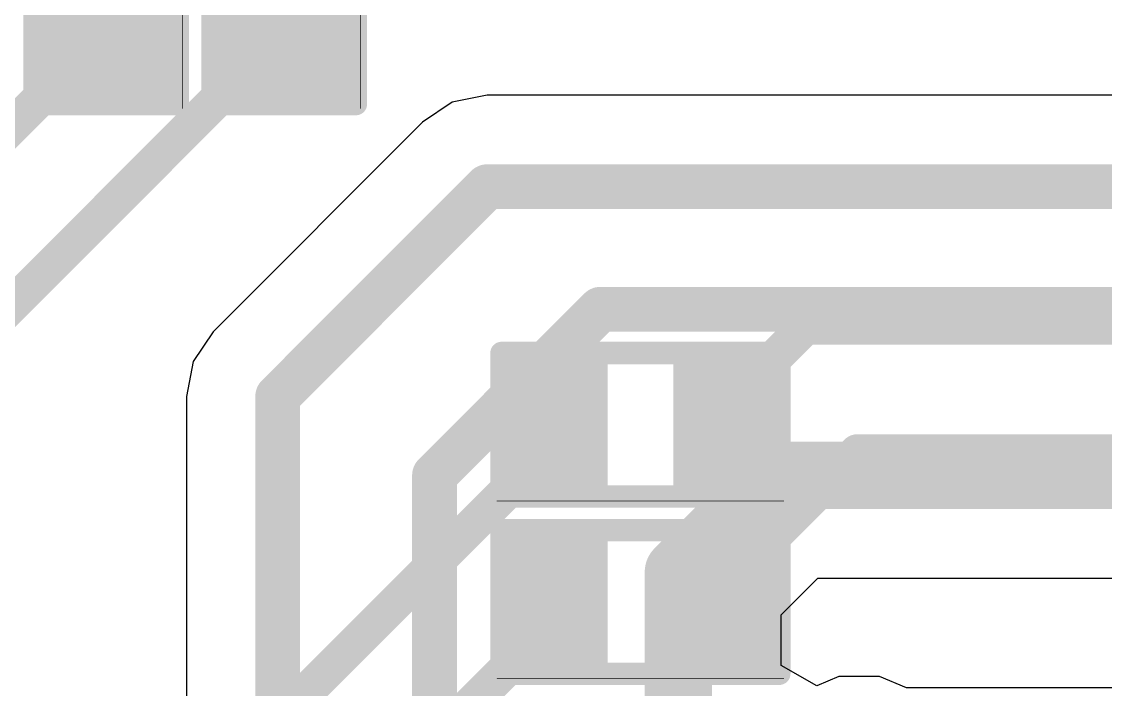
# Model space of a CAD drawing. Header units: inches. Extents: x 0 to 5379, y 0 to 5429.
# Drawn here: x 107.81 to 113.95, y 91.93 to 95.71 of the extents above; entities that cross this region are included whole.
import ezdxf

# ---------------------------------------------------------------- set-up
doc = ezdxf.new("R2010")
doc.units = ezdxf.units.IN
for name, color, linetype in [('SIG 01', 90, 'Continuous'), ('Top Layer', 1, 'Continuous'), ('Top Overlay', 2, 'Continuous'), ('Top Paste', 8, 'Continuous'), ('Top Solder', 216, 'Continuous')]:
    doc.layers.add(name, color=color, linetype=linetype)

# ---------------------------------------------------------------- blocks, each defined once
blk = doc.blocks.new('R___0402_697')
at = {"layer": 'Top Layer'}
for points in [[(-0.6985, -0.3175), (-0.6985, 0.3175), (-0.2413, 0.3175), (-0.2413, -0.3175)], [(0.2413, -0.3175), (0.2413, 0.3175), (0.6985, 0.3175), (0.6985, -0.3175)]]:
    blk.add_hatch(color=1, dxfattribs=at).paths.add_polyline_path(points)
at = {"layer": 'Top Paste'}
for points in [[(-0.6985, -0.3175), (-0.6985, 0.3175), (-0.2413, 0.3175), (-0.2413, -0.3175)], [(0.2413, -0.3175), (0.2413, 0.3175), (0.6985, 0.3175), (0.6985, -0.3175)]]:
    blk.add_hatch(color=8, dxfattribs=at).paths.add_polyline_path(points)
at = {"layer": 'Top Solder'}
for points in [[(-0.7535, -0.3725), (-0.7535, 0.3725), (-0.1863, 0.3725), (-0.1863, -0.3725)], [(0.1863, -0.3725), (0.1863, 0.3725), (0.7535, 0.3725), (0.7535, -0.3725)]]:
    blk.add_hatch(color=216, dxfattribs=at).paths.add_polyline_path(points)
at = {"layer": 'Top Overlay'}
for points in [[(-0.7874, 0.4064, 0.127, 0.127, 0), (0.7874, 0.4064, 0.127, 0.127, 0)], [(-0.7874, 0.4064, 0.127, 0.127, 0), (-0.7874, -0.4064, 0.127, 0.127, 0)], [(0.7874, 0.4064, 0.127, 0.127, 0), (0.7874, -0.4064, 0.127, 0.127, 0)], [(-0.7874, -0.4064, 0.127, 0.127, 0), (0.7874, -0.4064, 0.127, 0.127, 0)], [(-0.8128, -0.4318, 0.00323, 0.00323, 0), (0.8128, -0.4318, 0.00323, 0.00323, 0)]]:
    blk.add_lwpolyline(points, format="xyseb", dxfattribs=at)
for points in [[(-0.8191, 0.4064, 0.0635, 0.0635, 1), (-0.7556, 0.4064, 0.0635, 0.0635, 1)], [(-0.8191, 0.4064, 0.0635, 0.0635, 1), (-0.7556, 0.4064, 0.0635, 0.0635, 1)], [(0.7556, 0.4064, 0.0635, 0.0635, 1), (0.8191, 0.4064, 0.0635, 0.0635, 1)], [(0.7556, 0.4064, 0.0635, 0.0635, 1), (0.8191, 0.4064, 0.0635, 0.0635, 1)], [(-0.8191, -0.4064, 0.0635, 0.0635, 1), (-0.7556, -0.4064, 0.0635, 0.0635, 1)], [(-0.8191, -0.4064, 0.0635, 0.0635, 1), (-0.7556, -0.4064, 0.0635, 0.0635, 1)], [(0.7556, -0.4064, 0.0635, 0.0635, 1), (0.8191, -0.4064, 0.0635, 0.0635, 1)], [(0.7556, -0.4064, 0.0635, 0.0635, 1), (0.8191, -0.4064, 0.0635, 0.0635, 1)], [(-0.8136, -0.4318, 0.00161, 0.00161, 1), (-0.812, -0.4318, 0.00161, 0.00161, 1)], [(0.812, -0.4318, 0.00161, 0.00161, 1), (0.8136, -0.4318, 0.00161, 0.00161, 1)]]:
    blk.add_lwpolyline(points, format="xyseb", close=True, dxfattribs=at)
blk = doc.blocks.new('R___0402_698')
at = {"layer": 'Top Layer'}
for points in [[(-0.6985, -0.3175), (-0.6985, 0.3175), (-0.2413, 0.3175), (-0.2413, -0.3175)], [(0.2413, -0.3175), (0.2413, 0.3175), (0.6985, 0.3175), (0.6985, -0.3175)]]:
    blk.add_hatch(color=1, dxfattribs=at).paths.add_polyline_path(points)
at = {"layer": 'Top Paste'}
for points in [[(-0.6985, -0.3175), (-0.6985, 0.3175), (-0.2413, 0.3175), (-0.2413, -0.3175)], [(0.2413, -0.3175), (0.2413, 0.3175), (0.6985, 0.3175), (0.6985, -0.3175)]]:
    blk.add_hatch(color=8, dxfattribs=at).paths.add_polyline_path(points)
at = {"layer": 'Top Solder'}
for points in [[(-0.7535, -0.3725), (-0.7535, 0.3725), (-0.1863, 0.3725), (-0.1863, -0.3725)], [(0.1863, -0.3725), (0.1863, 0.3725), (0.7535, 0.3725), (0.7535, -0.3725)]]:
    blk.add_hatch(color=216, dxfattribs=at).paths.add_polyline_path(points)
at = {"layer": 'Top Overlay'}
for points in [[(-0.7874, 0.4064, 0.127, 0.127, 0), (0.7874, 0.4064, 0.127, 0.127, 0)], [(-0.7874, 0.4064, 0.127, 0.127, 0), (-0.7874, -0.4064, 0.127, 0.127, 0)], [(0.7874, 0.4064, 0.127, 0.127, 0), (0.7874, -0.4064, 0.127, 0.127, 0)], [(-0.7874, -0.4064, 0.127, 0.127, 0), (0.7874, -0.4064, 0.127, 0.127, 0)], [(-0.8128, -0.4318, 0.00323, 0.00323, 0), (0.8128, -0.4318, 0.00323, 0.00323, 0)]]:
    blk.add_lwpolyline(points, format="xyseb", dxfattribs=at)
for points in [[(-0.8191, 0.4064, 0.0635, 0.0635, 1), (-0.7556, 0.4064, 0.0635, 0.0635, 1)], [(-0.8191, 0.4064, 0.0635, 0.0635, 1), (-0.7556, 0.4064, 0.0635, 0.0635, 1)], [(0.7556, 0.4064, 0.0635, 0.0635, 1), (0.8191, 0.4064, 0.0635, 0.0635, 1)], [(0.7556, 0.4064, 0.0635, 0.0635, 1), (0.8191, 0.4064, 0.0635, 0.0635, 1)], [(-0.8191, -0.4064, 0.0635, 0.0635, 1), (-0.7556, -0.4064, 0.0635, 0.0635, 1)], [(-0.8191, -0.4064, 0.0635, 0.0635, 1), (-0.7556, -0.4064, 0.0635, 0.0635, 1)], [(0.7556, -0.4064, 0.0635, 0.0635, 1), (0.8191, -0.4064, 0.0635, 0.0635, 1)], [(0.7556, -0.4064, 0.0635, 0.0635, 1), (0.8191, -0.4064, 0.0635, 0.0635, 1)], [(-0.8136, -0.4318, 0.00161, 0.00161, 1), (-0.812, -0.4318, 0.00161, 0.00161, 1)], [(0.812, -0.4318, 0.00161, 0.00161, 1), (0.8136, -0.4318, 0.00161, 0.00161, 1)]]:
    blk.add_lwpolyline(points, format="xyseb", close=True, dxfattribs=at)
blk = doc.blocks.new('R___0402_699')
at = {"layer": 'Top Layer'}
for points in [[(-0.6985, -0.3175), (-0.6985, 0.3175), (-0.2413, 0.3175), (-0.2413, -0.3175)], [(0.2413, -0.3175), (0.2413, 0.3175), (0.6985, 0.3175), (0.6985, -0.3175)]]:
    blk.add_hatch(color=1, dxfattribs=at).paths.add_polyline_path(points)
at = {"layer": 'Top Paste'}
for points in [[(-0.6985, -0.3175), (-0.6985, 0.3175), (-0.2413, 0.3175), (-0.2413, -0.3175)], [(0.2413, -0.3175), (0.2413, 0.3175), (0.6985, 0.3175), (0.6985, -0.3175)]]:
    blk.add_hatch(color=8, dxfattribs=at).paths.add_polyline_path(points)
at = {"layer": 'Top Solder'}
for points in [[(-0.7535, -0.3725), (-0.7535, 0.3725), (-0.1863, 0.3725), (-0.1863, -0.3725)], [(0.1863, -0.3725), (0.1863, 0.3725), (0.7535, 0.3725), (0.7535, -0.3725)]]:
    blk.add_hatch(color=216, dxfattribs=at).paths.add_polyline_path(points)
at = {"layer": 'Top Overlay'}
for points in [[(-0.7874, -0.4064, 0.127, 0.127, 0), (-0.7874, 0.4064, 0.127, 0.127, 0)], [(-0.7874, 0.4064, 0.127, 0.127, 0), (0.7874, 0.4064, 0.127, 0.127, 0)], [(0.7874, -0.4064, 0.127, 0.127, 0), (0.7874, 0.4064, 0.127, 0.127, 0)], [(-0.7874, -0.4064, 0.127, 0.127, 0), (0.7874, -0.4064, 0.127, 0.127, 0)], [(-0.8128, -0.4318, 0.00323, 0.00323, 0), (0.8128, -0.4318, 0.00323, 0.00323, 0)]]:
    blk.add_lwpolyline(points, format="xyseb", dxfattribs=at)
for points in [[(-0.8191, 0.4064, 0.0635, 0.0635, 1), (-0.7556, 0.4064, 0.0635, 0.0635, 1)], [(-0.8191, 0.4064, 0.0635, 0.0635, 1), (-0.7556, 0.4064, 0.0635, 0.0635, 1)], [(0.7556, 0.4064, 0.0635, 0.0635, 1), (0.8191, 0.4064, 0.0635, 0.0635, 1)], [(0.7556, 0.4064, 0.0635, 0.0635, 1), (0.8191, 0.4064, 0.0635, 0.0635, 1)], [(-0.8191, -0.4064, 0.0635, 0.0635, 1), (-0.7556, -0.4064, 0.0635, 0.0635, 1)], [(-0.8191, -0.4064, 0.0635, 0.0635, 1), (-0.7556, -0.4064, 0.0635, 0.0635, 1)], [(0.7556, -0.4064, 0.0635, 0.0635, 1), (0.8191, -0.4064, 0.0635, 0.0635, 1)], [(0.7556, -0.4064, 0.0635, 0.0635, 1), (0.8191, -0.4064, 0.0635, 0.0635, 1)], [(-0.8136, -0.4318, 0.00161, 0.00161, 1), (-0.812, -0.4318, 0.00161, 0.00161, 1)], [(0.812, -0.4318, 0.00161, 0.00161, 1), (0.8136, -0.4318, 0.00161, 0.00161, 1)]]:
    blk.add_lwpolyline(points, format="xyseb", close=True, dxfattribs=at)
blk = doc.blocks.new('R___0402_700')
at = {"layer": 'Top Layer'}
for points in [[(-0.6985, -0.3175), (-0.6985, 0.3175), (-0.2413, 0.3175), (-0.2413, -0.3175)], [(0.2413, -0.3175), (0.2413, 0.3175), (0.6985, 0.3175), (0.6985, -0.3175)]]:
    blk.add_hatch(color=1, dxfattribs=at).paths.add_polyline_path(points)
at = {"layer": 'Top Paste'}
for points in [[(-0.6985, -0.3175), (-0.6985, 0.3175), (-0.2413, 0.3175), (-0.2413, -0.3175)], [(0.2413, -0.3175), (0.2413, 0.3175), (0.6985, 0.3175), (0.6985, -0.3175)]]:
    blk.add_hatch(color=8, dxfattribs=at).paths.add_polyline_path(points)
at = {"layer": 'Top Solder'}
for points in [[(-0.7535, -0.3725), (-0.7535, 0.3725), (-0.1863, 0.3725), (-0.1863, -0.3725)], [(0.1863, -0.3725), (0.1863, 0.3725), (0.7535, 0.3725), (0.7535, -0.3725)]]:
    blk.add_hatch(color=216, dxfattribs=at).paths.add_polyline_path(points)
at = {"layer": 'Top Overlay'}
for points in [[(-0.7874, -0.4064, 0.127, 0.127, 0), (-0.7874, 0.4064, 0.127, 0.127, 0)], [(-0.7874, 0.4064, 0.127, 0.127, 0), (0.7874, 0.4064, 0.127, 0.127, 0)], [(0.7874, -0.4064, 0.127, 0.127, 0), (0.7874, 0.4064, 0.127, 0.127, 0)], [(-0.7874, -0.4064, 0.127, 0.127, 0), (0.7874, -0.4064, 0.127, 0.127, 0)], [(-0.8128, -0.4318, 0.00323, 0.00323, 0), (0.8128, -0.4318, 0.00323, 0.00323, 0)]]:
    blk.add_lwpolyline(points, format="xyseb", dxfattribs=at)
for points in [[(-0.8191, 0.4064, 0.0635, 0.0635, 1), (-0.7556, 0.4064, 0.0635, 0.0635, 1)], [(-0.8191, 0.4064, 0.0635, 0.0635, 1), (-0.7556, 0.4064, 0.0635, 0.0635, 1)], [(0.7556, 0.4064, 0.0635, 0.0635, 1), (0.8191, 0.4064, 0.0635, 0.0635, 1)], [(0.7556, 0.4064, 0.0635, 0.0635, 1), (0.8191, 0.4064, 0.0635, 0.0635, 1)], [(-0.8191, -0.4064, 0.0635, 0.0635, 1), (-0.7556, -0.4064, 0.0635, 0.0635, 1)], [(-0.8191, -0.4064, 0.0635, 0.0635, 1), (-0.7556, -0.4064, 0.0635, 0.0635, 1)], [(0.7556, -0.4064, 0.0635, 0.0635, 1), (0.8191, -0.4064, 0.0635, 0.0635, 1)], [(0.7556, -0.4064, 0.0635, 0.0635, 1), (0.8191, -0.4064, 0.0635, 0.0635, 1)], [(-0.8136, -0.4318, 0.00161, 0.00161, 1), (-0.812, -0.4318, 0.00161, 0.00161, 1)], [(0.812, -0.4318, 0.00161, 0.00161, 1), (0.8136, -0.4318, 0.00161, 0.00161, 1)]]:
    blk.add_lwpolyline(points, format="xyseb", close=True, dxfattribs=at)

msp = doc.modelspace()

# ---------------------------------------------------------------- linework, layer by layer
at = {"layer": 'SIG 01'}
for p, q in [((110.4475, 95.2936), (110.2492, 95.2542)), ((119.7325, 95.2936), (110.4475, 95.2936)), ((110.2492, 95.2542), (110.0812, 95.1419)), ((110.0812, 95.1419), (108.8941, 93.9548)), ((110.0812, 95.1419), (110.0812, 95.1419)), ((108.8941, 93.9548), (108.7819, 93.7868)), ((108.7819, 93.7868), (108.7424, 93.5886)), ((108.7424, 93.5886), (108.7424, 88.4437)), ((112.1141, 92.3517), (112.3215, 92.5591)), ((112.3215, 92.5591), (121.8222, 92.5591)), ((112.1141, 92.064), (112.1141, 92.3517)), ((112.3173, 91.9494), (112.1141, 92.064)), ((112.4417, 92.0009), (112.3173, 91.9494)), ((112.6728, 92.0009), (112.4417, 92.0009)), ((112.825, 91.9378), (112.6728, 92.0009)), ((115.7668, 91.9378), (112.825, 91.9378))]:
    msp.add_line(p, q, dxfattribs=at)
for points in [[(109.2604, 93.5886, 0.254, 0.254, 0), (110.4475, 94.7757, 0.254, 0.254, 0)], [(110.4475, 94.7757, 0.254, 0.254, 0), (119.9471, 94.7757, 0.254, 0.254, 0)], [(110.1494, 93.1418, 0.254, 0.254, 0), (111.0892, 94.0816, 0.254, 0.254, 0)], [(111.0892, 94.0816, 0.254, 0.254, 0), (120.4214, 94.0816, 0.254, 0.254, 0)], [(109.2604, 88.2292, 0.254, 0.254, 0), (109.2604, 93.5886, 0.254, 0.254, 0)], [(111.5315, 92.5931, 0.381, 0.381, 0), (112.0802, 93.1418, 0.381, 0.381, 0)], [(112.0802, 93.1418, 0.381, 0.381, 0), (123.4065, 93.1418, 0.381, 0.381, 0)], [(110.1494, 87.876, 0.254, 0.254, 0), (110.1494, 93.1418, 0.254, 0.254, 0)], [(111.5315, 89.8906, 0.381, 0.381, 0), (111.5315, 92.5931, 0.381, 0.381, 0)]]:
    msp.add_lwpolyline(points, format="xyseb", dxfattribs=at)
for points in [[(110.384, 94.7757, 0.127, 0.127, 1), (110.511, 94.7757, 0.127, 0.127, 1)], [(110.384, 94.7757, 0.127, 0.127, 1), (110.511, 94.7757, 0.127, 0.127, 1)], [(111.0257, 94.0816, 0.127, 0.127, 1), (111.1527, 94.0816, 0.127, 0.127, 1)], [(111.0257, 94.0816, 0.127, 0.127, 1), (111.1527, 94.0816, 0.127, 0.127, 1)], [(109.1969, 93.5886, 0.127, 0.127, 1), (109.3239, 93.5886, 0.127, 0.127, 1)], [(109.1969, 93.5886, 0.127, 0.127, 1), (109.3239, 93.5886, 0.127, 0.127, 1)], [(111.9849, 93.1418, 0.1905, 0.1905, 1), (112.1754, 93.1418, 0.1905, 0.1905, 1)], [(111.9849, 93.1418, 0.1905, 0.1905, 1), (112.1754, 93.1418, 0.1905, 0.1905, 1)], [(110.0859, 93.1418, 0.127, 0.127, 1), (110.2129, 93.1418, 0.127, 0.127, 1)], [(110.0859, 93.1418, 0.127, 0.127, 1), (110.2129, 93.1418, 0.127, 0.127, 1)], [(111.4362, 92.5931, 0.1905, 0.1905, 1), (111.6267, 92.5931, 0.1905, 0.1905, 1)], [(111.4362, 92.5931, 0.1905, 0.1905, 1), (111.6267, 92.5931, 0.1905, 0.1905, 1)]]:
    msp.add_lwpolyline(points, format="xyseb", close=True, dxfattribs=at)
at = {"layer": 'Top Layer'}
for points in [[(106.76, 94.1222, 0.2032, 0.2032, 0), (108.1992, 95.5614, 0.2032, 0.2032, 0)], [(107.26, 93.6131, 0.2032, 0.2032, 0), (109.2083, 95.5614, 0.2032, 0.2032, 0)], [(108.1992, 95.5614, 0.2032, 0.2032, 0), (108.2881, 95.5614, 0.2032, 0.2032, 0)], [(109.2083, 95.5614, 0.2032, 0.2032, 0), (109.2972, 95.5614, 0.2032, 0.2032, 0)], [(111.7864, 93.5167, 0.2032, 0.2032, 0), (112.2523, 93.9826, 0.2032, 0.2032, 0)], [(112.2523, 93.9826, 0.2032, 0.2032, 0), (133.703, 93.9826, 0.2032, 0.2032, 0)], [(111.7864, 93.4278, 0.2032, 0.2032, 0), (111.7864, 93.5167, 0.2032, 0.2032, 0)], [(110.7196, 93.2119, 0.2032, 0.2032, 0), (110.8466, 93.4278, 0.2032, 0.2032, 0)], [(111.7864, 92.5127, 0.2032, 0.2032, 0), (112.5459, 93.2722, 0.2032, 0.2032, 0)], [(112.5459, 93.2722, 0.2032, 0.2032, 0), (133.4076, 93.2722, 0.2032, 0.2032, 0)], [(108.6168, 91.1091, 0.2032, 0.2032, 0), (110.7196, 93.2119, 0.2032, 0.2032, 0)], [(111.7864, 92.4238, 0.2032, 0.2032, 0), (111.7864, 92.5127, 0.2032, 0.2032, 0)], [(110.8466, 92.3349, 0.2032, 0.2032, 0), (110.8466, 92.4238, 0.2032, 0.2032, 0)], [(109.1189, 90.6072, 0.2032, 0.2032, 0), (110.8466, 92.3349, 0.2032, 0.2032, 0)]]:
    msp.add_lwpolyline(points, format="xyseb", dxfattribs=at)
for points in [[(108.1484, 95.5614, 0.1016, 0.1016, 1), (108.25, 95.5614, 0.1016, 0.1016, 1)], [(108.1484, 95.5614, 0.1016, 0.1016, 1), (108.25, 95.5614, 0.1016, 0.1016, 1)], [(108.2373, 95.5614, 0.1016, 0.1016, 1), (108.3389, 95.5614, 0.1016, 0.1016, 1)], [(109.1575, 95.5614, 0.1016, 0.1016, 1), (109.2591, 95.5614, 0.1016, 0.1016, 1)], [(109.1575, 95.5614, 0.1016, 0.1016, 1), (109.2591, 95.5614, 0.1016, 0.1016, 1)], [(109.2464, 95.5614, 0.1016, 0.1016, 1), (109.348, 95.5614, 0.1016, 0.1016, 1)], [(112.2015, 93.9826, 0.1016, 0.1016, 1), (112.3031, 93.9826, 0.1016, 0.1016, 1)], [(112.2015, 93.9826, 0.1016, 0.1016, 1), (112.3031, 93.9826, 0.1016, 0.1016, 1)], [(111.7356, 93.5167, 0.1016, 0.1016, 1), (111.8372, 93.5167, 0.1016, 0.1016, 1)], [(111.7356, 93.5167, 0.1016, 0.1016, 1), (111.8372, 93.5167, 0.1016, 0.1016, 1)], [(110.7958, 93.4278, 0.1016, 0.1016, 1), (110.8974, 93.4278, 0.1016, 0.1016, 1)], [(111.7356, 93.4278, 0.1016, 0.1016, 1), (111.8372, 93.4278, 0.1016, 0.1016, 1)], [(112.4951, 93.2722, 0.1016, 0.1016, 1), (112.5967, 93.2722, 0.1016, 0.1016, 1)], [(112.4951, 93.2722, 0.1016, 0.1016, 1), (112.5967, 93.2722, 0.1016, 0.1016, 1)], [(110.6688, 93.2119, 0.1016, 0.1016, 1), (110.7704, 93.2119, 0.1016, 0.1016, 1)], [(110.6688, 93.2119, 0.1016, 0.1016, 1), (110.7704, 93.2119, 0.1016, 0.1016, 1)], [(111.7356, 92.5127, 0.1016, 0.1016, 1), (111.8372, 92.5127, 0.1016, 0.1016, 1)], [(111.7356, 92.5127, 0.1016, 0.1016, 1), (111.8372, 92.5127, 0.1016, 0.1016, 1)], [(110.7958, 92.4238, 0.1016, 0.1016, 1), (110.8974, 92.4238, 0.1016, 0.1016, 1)], [(111.7356, 92.4238, 0.1016, 0.1016, 1), (111.8372, 92.4238, 0.1016, 0.1016, 1)], [(110.7958, 92.3349, 0.1016, 0.1016, 1), (110.8974, 92.3349, 0.1016, 0.1016, 1)], [(110.7958, 92.3349, 0.1016, 0.1016, 1), (110.8974, 92.3349, 0.1016, 0.1016, 1)]]:
    msp.add_lwpolyline(points, format="xyseb", close=True, dxfattribs=at)

# ---------------------------------------------------------------- block references
at = {"rotation": 90}
for name, p in [('R___0402_697', (108.2881, 96.0313)), ('R___0402_698', (109.2972, 96.0313))]:
    msp.add_blockref(name, p, dxfattribs=at)
for name, p in [('R___0402_699', (111.3165, 93.4278)), ('R___0402_700', (111.3165, 92.4238))]:
    msp.add_blockref(name, p)

doc.saveas('drawing.dxf')
